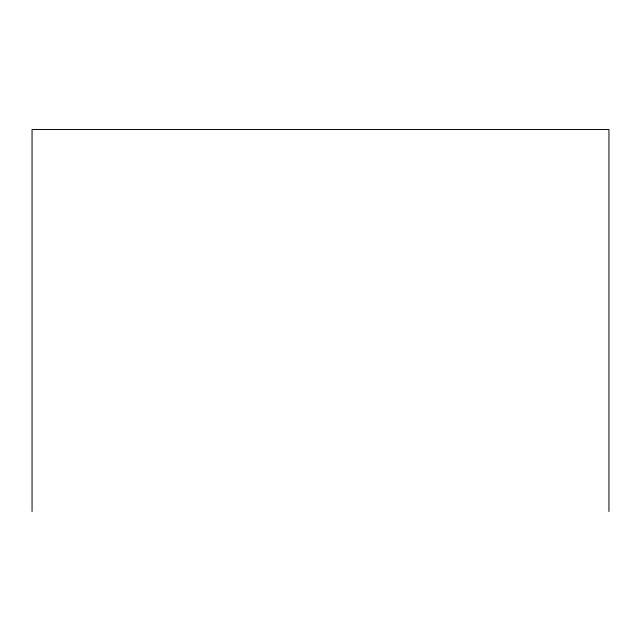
<?xml version="1.0" encoding="UTF-8"?>
<svg xmlns="http://www.w3.org/2000/svg" width="641" height="641" viewBox="0 0 641 641"><rect width="100%" height="100%" fill="white"/><g stroke="black" fill="none" stroke-linecap="round" stroke-linejoin="round"><path stroke-width="0.96" d="M608.95 511.51L608.95 129.49L32.05 129.49L32.05 511.51"/></g></svg>
